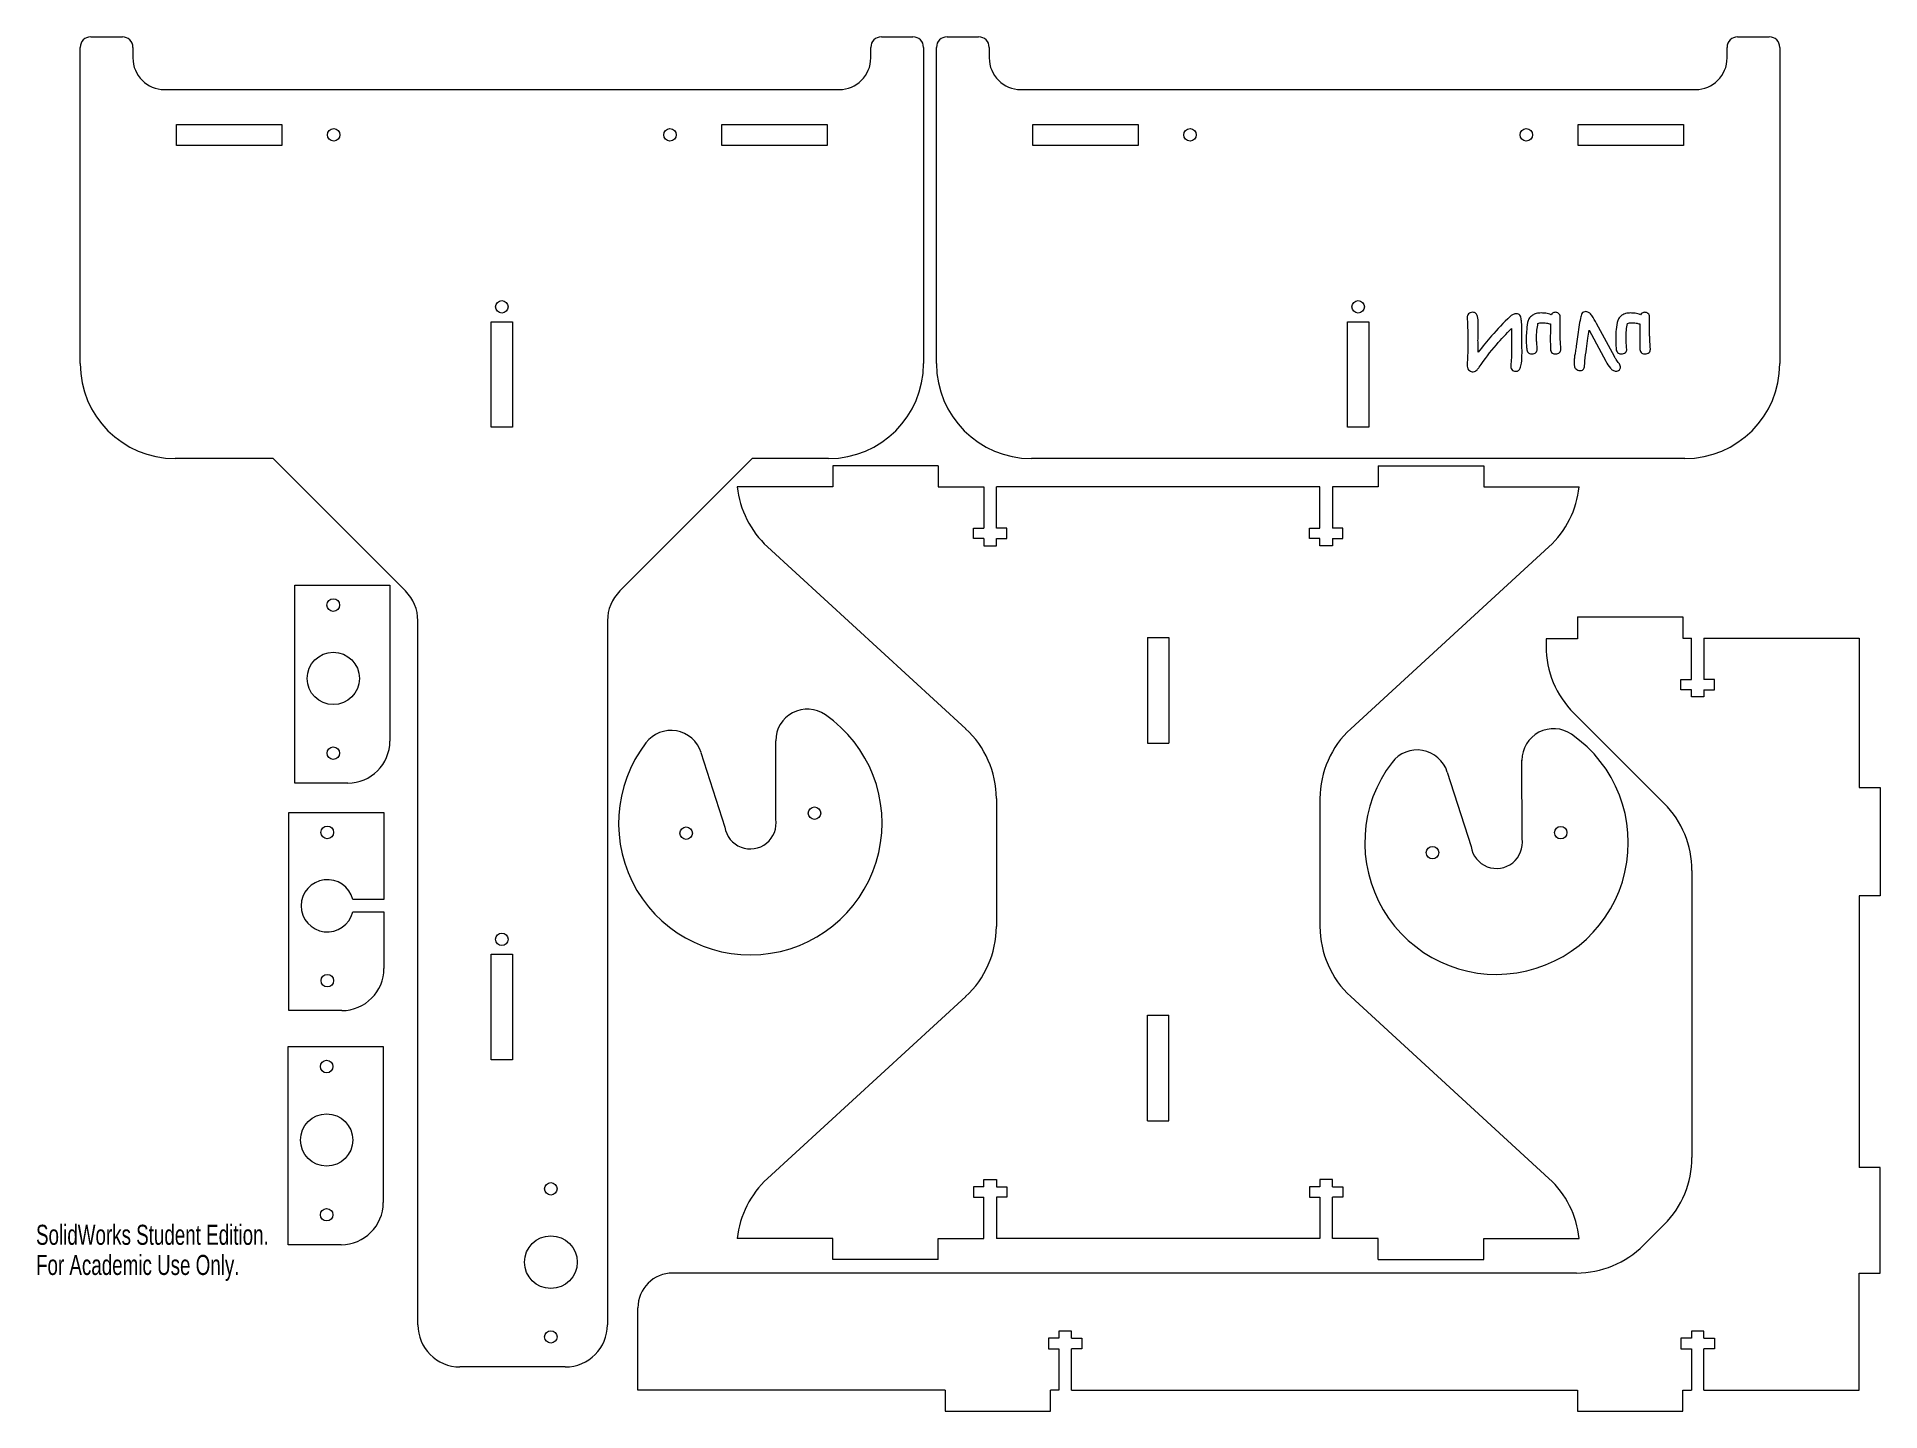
# Model space of a CAD drawing. Header units: inches. Extents: x 0 to 17.5, y -1.2 to 11.8.
import ezdxf

# ---------------------------------------------------------------- set-up
doc = ezdxf.new("R2010")
doc.units = ezdxf.units.IN
doc.header["$MEASUREMENT"] = 0
doc.styles.add('SLDTEXTSTYLE0', font='TXT', dxfattribs={"width": 0.7})

msp = doc.modelspace()

# ---------------------------------------------------------------- linework, layer by layer
at = {"color": 7, "linetype": 'Continuous', "lineweight": 15}
for p, q in [((0.519, 11.8), (0.819, 11.8)), ((8.019, 11.8), (8.319, 11.8)), ((8.642, 11.8), (8.942, 11.8)), ((16.142, 11.8), (16.442, 11.8)), ((0.419, 8.7), (0.419, 11.7)), ((0.919, 11.7), (0.919, 11.6)), ((7.919, 11.6), (7.919, 11.7)), ((8.419, 11.7), (8.419, 8.7)), ((8.542, 8.7), (8.542, 11.7)), ((9.042, 11.7), (9.042, 11.6)), ((16.042, 11.6), (16.042, 11.7)), ((16.542, 11.7), (16.542, 8.7)), ((1.219, 11.3), (7.619, 11.3)), ((9.342, 11.3), (15.742, 11.3)), ((1.333, 10.97), (2.333, 10.97)), ((1.333, 10.77), (1.333, 10.97)), ((2.333, 10.97), (2.333, 10.77)), ((6.505, 10.97), (7.505, 10.97)), ((6.505, 10.77), (6.505, 10.97)), ((7.505, 10.97), (7.505, 10.77)), ((9.456, 10.97), (10.456, 10.97)), ((9.456, 10.77), (9.456, 10.97)), ((10.456, 10.97), (10.456, 10.77)), ((14.628, 10.97), (15.628, 10.97)), ((14.628, 10.77), (14.628, 10.97)), ((15.628, 10.97), (15.628, 10.77)), ((2.333, 10.77), (1.333, 10.77)), ((7.505, 10.77), (6.505, 10.77)), ((10.456, 10.77), (9.456, 10.77)), ((15.628, 10.77), (14.628, 10.77)), ((4.319, 9.097), (4.519, 9.097)), ((4.319, 8.097), (4.319, 9.097)), ((4.519, 9.097), (4.519, 8.097)), ((12.442, 9.097), (12.642, 9.097)), ((12.442, 8.097), (12.442, 9.097)), ((12.642, 9.097), (12.642, 8.097)), ((14.458, 8.96), (14.458, 9.142)), ((15.307, 8.96), (15.307, 9.142)), ((14.733, 9.019), (14.848, 8.807)), ((14.973, 8.767), (14.803, 9.082)), ((14.848, 8.807), (14.891, 8.722)), ((4.519, 8.097), (4.319, 8.097)), ((12.642, 8.097), (12.442, 8.097)), ((2.249, 7.8), (1.319, 7.8)), ((3.505, 6.544), (2.249, 7.8)), ((6.794, 7.8), (5.538, 6.544)), ((7.519, 7.8), (6.794, 7.8)), ((8.558, 7.732), (7.558, 7.732)), ((7.558, 7.732), (7.558, 7.532)), ((8.558, 7.732), (8.558, 7.532)), ((15.642, 7.8), (9.442, 7.8)), ((12.733, 7.732), (13.733, 7.732)), ((12.733, 7.732), (12.733, 7.532)), ((13.733, 7.732), (13.733, 7.532)), ((7.558, 7.532), (6.652, 7.532)), ((8.558, 7.532), (8.992, 7.532)), ((8.992, 7.532), (8.992, 7.14)), ((12.18, 7.532), (9.11, 7.532)), ((9.11, 7.14), (9.11, 7.532)), ((12.18, 7.14), (12.18, 7.532)), ((12.733, 7.532), (12.298, 7.532)), ((12.298, 7.532), (12.298, 7.14)), ((13.733, 7.532), (14.639, 7.532)), ((8.892, 7.041), (8.892, 7.14)), ((8.892, 7.14), (8.992, 7.14)), ((8.992, 7.041), (8.892, 7.041)), ((8.992, 7.041), (8.992, 6.973)), ((9.21, 7.14), (9.11, 7.14)), ((9.11, 7.041), (9.21, 7.041)), ((9.11, 6.973), (9.11, 7.041)), ((9.21, 7.041), (9.21, 7.14)), ((12.08, 7.041), (12.08, 7.14)), ((12.08, 7.14), (12.18, 7.14)), ((12.18, 7.041), (12.08, 7.041)), ((12.18, 6.973), (12.18, 7.041)), ((12.398, 7.14), (12.298, 7.14)), ((12.298, 7.041), (12.398, 7.041)), ((12.298, 7.041), (12.298, 6.973)), ((12.398, 7.041), (12.398, 7.14)), ((6.938, 6.963), (8.819, 5.237)), ((8.992, 6.973), (9.11, 6.973)), ((12.298, 6.973), (12.18, 6.973)), ((14.352, 6.963), (12.472, 5.237)), ((2.455, 6.6), (3.357, 6.6)), ((2.455, 4.72), (2.455, 6.6)), ((3.357, 6.6), (3.357, 5.12)), ((14.623, 6.297), (14.623, 6.088)), ((14.623, 6.297), (15.623, 6.297)), ((15.623, 6.297), (15.623, 6.097)), ((3.622, -0.418), (3.622, 6.261)), ((5.421, 6.261), (5.421, -0.418)), ((10.545, 6.101), (10.545, 5.101)), ((10.545, 6.101), (10.745, 6.101)), ((10.745, 6.101), (10.745, 5.101)), ((14.623, 6.088), (14.325, 6.088)), ((14.325, 6.088), (14.325, 6.02)), ((15.623, 6.097), (15.704, 6.097)), ((15.704, 5.705), (15.704, 6.097)), ((15.822, 6.097), (15.822, 5.705)), ((15.822, 6.097), (17.296, 6.097)), ((17.296, 6.097), (17.296, 4.678)), ((15.604, 5.705), (15.704, 5.705)), ((15.604, 5.607), (15.604, 5.705)), ((15.704, 5.607), (15.604, 5.607)), ((15.704, 5.538), (15.704, 5.607)), ((15.922, 5.705), (15.822, 5.705)), ((15.822, 5.607), (15.822, 5.538)), ((15.822, 5.607), (15.922, 5.607)), ((15.922, 5.607), (15.922, 5.705)), ((15.822, 5.538), (15.704, 5.538)), ((14.589, 5.384), (15.445, 4.528)), ((7.018, 4.379), (7.017, 5.121)), ((10.545, 5.101), (10.745, 5.101)), ((6.308, 5.011), (6.534, 4.303)), ((14.097, 4.194), (14.096, 4.937)), ((13.388, 4.826), (13.613, 4.118)), ((2.957, 4.72), (2.455, 4.72)), ((9.11, 4.574), (9.11, 3.359)), ((12.18, 4.574), (12.18, 3.359)), ((17.296, 4.678), (17.494, 4.678)), ((17.494, 4.678), (17.494, 3.652)), ((2.398, 2.563), (2.398, 4.442)), ((2.398, 4.442), (3.301, 4.442)), ((3.301, 4.442), (3.301, 3.616)), ((15.709, 3.891), (15.709, 1.169)), ((3.301, 3.616), (3.005, 3.616)), ((3.005, 3.498), (3.301, 3.498)), ((3.301, 3.498), (3.301, 2.963)), ((17.494, 3.652), (17.296, 3.652)), ((17.296, 3.652), (17.296, 1.073)), ((4.319, 3.097), (4.519, 3.097)), ((4.319, 2.097), (4.319, 3.097)), ((4.519, 3.097), (4.519, 2.097)), ((6.938, 0.97), (8.819, 2.696)), ((14.352, 0.97), (12.472, 2.696)), ((2.901, 2.563), (2.398, 2.563)), ((10.545, 2.518), (10.745, 2.518)), ((10.545, 1.518), (10.545, 2.518)), ((10.745, 1.518), (10.745, 2.518)), ((2.392, 0.342), (2.392, 2.221)), ((2.392, 2.221), (3.294, 2.221)), ((3.294, 2.221), (3.294, 0.742)), ((4.519, 2.097), (4.319, 2.097)), ((10.545, 1.518), (10.745, 1.518)), ((17.494, 1.073), (17.296, 1.073)), ((17.494, 0.073), (17.494, 1.073)), ((8.992, 0.891), (8.892, 0.891)), ((8.892, 0.891), (8.892, 0.793)), ((8.992, 0.96), (9.11, 0.96)), ((8.992, 0.891), (8.992, 0.96)), ((9.11, 0.96), (9.11, 0.891)), ((9.11, 0.891), (9.21, 0.891)), ((9.21, 0.891), (9.21, 0.793)), ((12.08, 0.891), (12.08, 0.793)), ((12.18, 0.891), (12.08, 0.891)), ((12.298, 0.96), (12.18, 0.96)), ((12.18, 0.96), (12.18, 0.891)), ((12.298, 0.891), (12.298, 0.96)), ((12.298, 0.891), (12.398, 0.891)), ((12.398, 0.891), (12.398, 0.793)), ((8.892, 0.793), (8.992, 0.793)), ((8.992, 0.401), (8.992, 0.793)), ((9.11, 0.793), (9.11, 0.401)), ((9.21, 0.793), (9.11, 0.793)), ((12.08, 0.793), (12.18, 0.793)), ((12.18, 0.793), (12.18, 0.401)), ((12.298, 0.401), (12.298, 0.793)), ((12.398, 0.793), (12.298, 0.793)), ((15.249, 0.336), (15.445, 0.533)), ((7.558, 0.401), (6.652, 0.401)), ((7.558, 0.201), (7.558, 0.401)), ((8.558, 0.401), (8.992, 0.401)), ((8.558, 0.201), (8.558, 0.401)), ((12.18, 0.401), (9.11, 0.401)), ((12.733, 0.401), (12.298, 0.401)), ((12.733, 0.201), (12.733, 0.401)), ((13.733, 0.401), (14.639, 0.401)), ((13.733, 0.201), (13.733, 0.401)), ((2.894, 0.342), (2.392, 0.342)), ((8.558, 0.201), (7.558, 0.201)), ((12.733, 0.201), (13.733, 0.201)), ((14.612, 0.073), (6.04, 0.073)), ((17.296, 0.073), (17.494, 0.073)), ((17.296, -1.037), (17.296, 0.073)), ((5.709, -1.037), (5.709, -0.258)), ((9.822, -0.478), (9.704, -0.478)), ((9.704, -0.478), (9.704, -0.546)), ((9.822, -0.546), (9.822, -0.478)), ((15.704, -0.478), (15.704, -0.546)), ((15.822, -0.478), (15.704, -0.478)), ((15.822, -0.546), (15.822, -0.478)), ((9.604, -0.546), (9.604, -0.645)), ((9.704, -0.546), (9.604, -0.546)), ((9.604, -0.645), (9.704, -0.645)), ((9.704, -0.645), (9.704, -1.037)), ((9.822, -0.546), (9.922, -0.546)), ((9.822, -1.037), (9.822, -0.645)), ((9.922, -0.645), (9.822, -0.645)), ((9.922, -0.546), (9.922, -0.645)), ((15.704, -0.546), (15.604, -0.546)), ((15.604, -0.546), (15.604, -0.645)), ((15.604, -0.645), (15.704, -0.645)), ((15.704, -0.645), (15.704, -1.037)), ((15.822, -0.546), (15.922, -0.546)), ((15.822, -1.037), (15.822, -0.645)), ((15.922, -0.645), (15.822, -0.645)), ((15.922, -0.546), (15.922, -0.645)), ((5.021, -0.818), (4.022, -0.818)), ((8.623, -1.037), (5.709, -1.037)), ((8.623, -1.037), (8.623, -1.237)), ((9.704, -1.037), (9.623, -1.037)), ((9.623, -1.237), (9.623, -1.037)), ((9.822, -1.037), (14.623, -1.037)), ((14.623, -1.037), (14.623, -1.237)), ((15.623, -1.037), (15.704, -1.037)), ((15.623, -1.237), (15.623, -1.037)), ((15.822, -1.037), (17.296, -1.037)), ((8.623, -1.237), (9.623, -1.237)), ((14.623, -1.237), (15.623, -1.237))]:
    msp.add_line(p, q, dxfattribs=at)
for centre, radius in [((2.824, 10.87), 0.0591), ((6.014, 10.87), 0.0591), ((10.947, 10.87), 0.0591), ((14.137, 10.87), 0.0591), ((4.419, 9.239), 0.0591), ((12.542, 9.239), 0.0591), ((2.82, 6.41), 0.0598), ((2.82, 5.714), 0.248), ((2.82, 5.005), 0.0591), ((7.385, 4.436), 0.0591), ((2.763, 4.253), 0.0598), ((6.167, 4.246), 0.0591), ((14.464, 4.251), 0.0591), ((13.247, 4.061), 0.0591), ((4.419, 3.239), 0.0591), ((2.763, 2.847), 0.0591), ((2.757, 2.032), 0.0598), ((2.757, 1.335), 0.248), ((4.884, 0.872), 0.0591), ((2.757, 0.626), 0.0591), ((4.884, 0.176), 0.25), ((4.884, -0.533), 0.0591)]:
    msp.add_circle(centre, radius, dxfattribs=at)
for centre, radius, start, end in [((0.519, 11.7), 0.1, 90, 180), ((0.819, 11.7), 0.1, 0, 90), ((8.019, 11.7), 0.1, 90, 180), ((8.319, 11.7), 0.1, 0, 90), ((8.642, 11.7), 0.1, 90, 180), ((8.942, 11.7), 0.1, 0, 90), ((16.142, 11.7), 0.1, 90, 180), ((16.442, 11.7), 0.1, 0, 90), ((1.219, 11.6), 0.3, 180, 270), ((7.619, 11.6), 0.3, 270, 0), ((9.342, 11.6), 0.3, 180, 270), ((15.742, 11.6), 0.3, 270, 0), ((1.319, 8.7), 0.9, 180, 270), ((7.519, 8.7), 0.9, 270, 0), ((9.442, 8.7), 0.9, 180, 270), ((15.642, 8.7), 0.9, 270, 0), ((7.547, 7.626), 0.9, 185.9775, 227.4594), ((13.744, 7.626), 0.9, 312.5406, 354.0225), ((3.222, 6.261), 0.4, 0, 45), ((5.821, 6.261), 0.4, 135, 180), ((15.225, 6.02), 0.9, 180, 225), ((7.317, 5.122), 0.3, 55.2863, 180.0821), ((6.776, 4.341), 1.25, 142.4631, 55.2863), ((2.957, 5.12), 0.4, 270, 0), ((6.023, 4.92), 0.3, 17.6673, 142.4631), ((8.21, 4.574), 0.9, 0, 47.4594), ((13.08, 4.574), 0.9, 132.5406, 180), ((13.855, 4.156), 1.25, 142.4631, 55.2863), ((14.396, 4.937), 0.3, 55.2863, 180.0821), ((13.102, 4.735), 0.3, 17.6673, 142.4631), ((6.776, 4.341), 0.245, 188.8747, 8.8747), ((14.809, 3.891), 0.9, 0, 45), ((13.855, 4.156), 0.245, 188.8747, 8.8747), ((2.763, 3.557), 0.248, 13.7543, 346.2457), ((8.21, 3.359), 0.9, 312.5406, 0), ((13.08, 3.359), 0.9, 180, 227.4594), ((2.901, 2.963), 0.4, 270, 0), ((14.809, 1.169), 0.9, 315, 0), ((7.547, 0.307), 0.9, 132.5406, 174.0225), ((13.744, 0.307), 0.9, 5.9775, 47.4594), ((2.894, 0.742), 0.4, 270, 0), ((14.612, 0.973), 0.9, 270, 315), ((6.04, -0.258), 0.331, 90, 180), ((4.022, -0.418), 0.4, 180, 270), ((5.021, -0.418), 0.4, 270, 0)]:
    msp.add_arc(centre, radius, start, end, dxfattribs=at)
for points, knots in [([(13.59, 9.172), (13.585, 9.166), (13.577, 9.156), (13.577, 9.143), (13.576, 9.138)], [0, 0, 0, 0, 0.559318, 1, 1, 1, 1]), ([(13.576, 9.138), (13.577, 9.122), (13.578, 9.094), (13.58, 9.066), (13.58, 9.054)], [0, 0, 0, 0, 0.56, 1, 1, 1, 1]), ([(13.631, 9.187), (13.622, 9.187), (13.607, 9.185), (13.595, 9.176), (13.59, 9.172)], [0, 0, 0, 0, 0.559965, 1, 1, 1, 1]), ([(13.681, 9.085), (13.681, 9.106), (13.68, 9.138), (13.665, 9.173), (13.647, 9.186), (13.636, 9.187), (13.631, 9.187)], [0, 0, 0, 0, 0.501018, 0.750175, 0.874994, 1, 1, 1, 1]), ([(13.983, 9.147), (13.923, 9.087), (13.816, 8.98), (13.722, 8.861), (13.681, 8.809)], [0, 0, 0, 0, 0.5598692, 1, 1, 1, 1]), ([(14.038, 9.174), (14.026, 9.171), (14.006, 9.167), (13.99, 9.153), (13.983, 9.147)], [0, 0, 0, 0, 0.55744, 1, 1, 1, 1]), ([(14.088, 9.129), (14.087, 9.136), (14.084, 9.15), (14.071, 9.166), (14.054, 9.173), (14.043, 9.174), (14.038, 9.174)], [0, 0, 0, 0, 0.2803021, 0.559209, 0.7793352, 1, 1, 1, 1]), ([(14.094, 9.075), (14.093, 9.085), (14.092, 9.103), (14.089, 9.121), (14.088, 9.129)], [0, 0, 0, 0, 0.559873, 1, 1, 1, 1]), ([(14.195, 9.16), (14.182, 9.149), (14.159, 9.131), (14.153, 9.102), (14.149, 9.09)], [0, 0, 0, 0, 0.558917, 1, 1, 1, 1]), ([(14.279, 9.181), (14.263, 9.18), (14.233, 9.179), (14.207, 9.165), (14.195, 9.16)], [0, 0, 0, 0, 0.5602191, 1, 1, 1, 1]), ([(14.373, 9.164), (14.356, 9.17), (14.325, 9.179), (14.293, 9.18), (14.279, 9.181)], [0, 0, 0, 0, 0.559892, 1, 1, 1, 1]), ([(14.412, 9.187), (14.408, 9.187), (14.399, 9.186), (14.384, 9.18), (14.377, 9.17), (14.373, 9.164)], [0, 0, 0, 0, 0.280917, 0.561389, 1, 1, 1, 1]), ([(14.458, 9.142), (14.458, 9.149), (14.456, 9.163), (14.443, 9.177), (14.428, 9.186), (14.418, 9.187), (14.412, 9.187)], [0, 0, 0, 0, 0.27955, 0.55919, 0.779499, 1, 1, 1, 1]), ([(14.703, 9.194), (14.695, 9.193), (14.68, 9.192), (14.663, 9.176), (14.656, 9.154), (14.647, 9.111), (14.629, 9.015), (14.618, 8.926), (14.611, 8.867)], [0, 0, 0, 0, 0.062194, 0.124003, 0.186274, 0.248872, 0.499256, 1, 1, 1, 1]), ([(14.803, 9.082), (14.789, 9.107), (14.77, 9.142), (14.737, 9.186), (14.714, 9.191), (14.703, 9.194)], [0, 0, 0, 0, 0.562382, 0.782653, 1, 1, 1, 1]), ([(15.044, 9.16), (15.032, 9.149), (15.009, 9.131), (15.002, 9.102), (14.999, 9.09)], [0, 0, 0, 0, 0.558915, 1, 1, 1, 1]), ([(15.129, 9.181), (15.112, 9.18), (15.082, 9.179), (15.056, 9.165), (15.044, 9.16)], [0, 0, 0, 0, 0.560213, 1, 1, 1, 1]), ([(15.222, 9.164), (15.205, 9.17), (15.174, 9.179), (15.143, 9.18), (15.129, 9.181)], [0, 0, 0, 0, 0.559889, 1, 1, 1, 1]), ([(15.262, 9.187), (15.257, 9.187), (15.248, 9.186), (15.233, 9.18), (15.226, 9.17), (15.222, 9.164)], [0, 0, 0, 0, 0.280907, 0.561393, 1, 1, 1, 1]), ([(15.307, 9.142), (15.307, 9.149), (15.305, 9.163), (15.293, 9.177), (15.277, 9.186), (15.267, 9.187), (15.262, 9.187)], [0, 0, 0, 0, 0.279548, 0.5591913, 0.7794921, 1, 1, 1, 1]), ([(13.58, 9.054), (13.581, 9.031), (13.582, 8.99), (13.582, 8.949), (13.583, 8.931)], [0, 0, 0, 0, 0.559997, 1, 1, 1, 1]), ([(13.583, 8.931), (13.582, 8.906), (13.582, 8.862), (13.582, 8.818), (13.581, 8.799)], [0, 0, 0, 0, 0.560002, 1, 1, 1, 1]), ([(13.679, 8.919), (13.679, 8.938), (13.68, 8.969), (13.681, 9.012), (13.681, 9.048), (13.681, 9.073), (13.681, 9.085)], [0, 0, 0, 0, 0.339995, 0.559996, 0.78, 1, 1, 1, 1]), ([(13.681, 8.809), (13.681, 8.829), (13.68, 8.866), (13.68, 8.903), (13.679, 8.919)], [0, 0, 0, 0, 0.560004, 1, 1, 1, 1]), ([(13.69, 8.666), (13.742, 8.738), (13.836, 8.869), (13.948, 8.983), (13.997, 9.033)], [0, 0, 0, 0, 0.560036, 1, 1, 1, 1]), ([(13.998, 8.98), (13.998, 8.954), (13.998, 8.911), (13.997, 8.852), (13.997, 8.801), (13.996, 8.767), (13.996, 8.751)], [0, 0, 0, 0, 0.340004, 0.560004, 0.780005, 1, 1, 1, 1]), ([(13.997, 9.033), (13.998, 9.023), (13.998, 9.005), (13.998, 8.988), (13.998, 8.98)], [0, 0, 0, 0, 0.5599881, 1, 1, 1, 1]), ([(14.096, 8.856), (14.096, 8.881), (14.095, 8.922), (14.095, 8.979), (14.094, 9.027), (14.094, 9.059), (14.094, 9.075)], [0, 0, 0, 0, 0.340002, 0.560001, 0.780001, 1, 1, 1, 1]), ([(14.149, 9.09), (14.145, 9.061), (14.138, 9.01), (14.136, 8.958), (14.136, 8.935)], [0, 0, 0, 0, 0.560019, 1, 1, 1, 1]), ([(14.136, 8.935), (14.136, 8.915), (14.137, 8.881), (14.141, 8.847), (14.142, 8.832)], [0, 0, 0, 0, 0.559971, 1, 1, 1, 1]), ([(14.234, 8.934), (14.235, 8.962), (14.235, 9.011), (14.244, 9.059), (14.248, 9.08)], [0, 0, 0, 0, 0.5602423, 1, 1, 1, 1]), ([(14.241, 8.837), (14.24, 8.855), (14.237, 8.888), (14.235, 8.92), (14.234, 8.934)], [0, 0, 0, 0, 0.559999, 1, 1, 1, 1]), ([(14.248, 9.08), (14.254, 9.083), (14.264, 9.087), (14.276, 9.088), (14.281, 9.088)], [0, 0, 0, 0, 0.5601838, 1, 1, 1, 1]), ([(14.281, 9.088), (14.297, 9.088), (14.326, 9.086), (14.354, 9.08), (14.366, 9.077)], [0, 0, 0, 0, 0.559887, 1, 1, 1, 1]), ([(14.366, 9.016), (14.366, 9.005), (14.365, 8.986), (14.365, 8.966), (14.365, 8.957)], [0, 0, 0, 0, 0.5600097, 1, 1, 1, 1]), ([(14.365, 8.957), (14.365, 8.934), (14.365, 8.893), (14.366, 8.852), (14.366, 8.834)], [0, 0, 0, 0, 0.560002, 1, 1, 1, 1]), ([(14.366, 9.077), (14.366, 9.066), (14.366, 9.045), (14.366, 9.025), (14.366, 9.016)], [0, 0, 0, 0, 0.559992, 1, 1, 1, 1]), ([(14.465, 8.837), (14.463, 8.868), (14.461, 8.907), (14.459, 8.947), (14.459, 8.957), (14.458, 8.96), (14.458, 8.96), (14.458, 8.96), (14.458, 8.96)], [0, 0, 0, 0, 0.754396, 0.942881, 0.989568, 0.999393, 0.999887, 1, 1, 1, 1]), ([(14.709, 8.842), (14.712, 8.876), (14.719, 8.935), (14.729, 8.993), (14.733, 9.019)], [0, 0, 0, 0, 0.559999, 1, 1, 1, 1]), ([(14.999, 9.09), (14.994, 9.061), (14.987, 9.01), (14.986, 8.958), (14.985, 8.935)], [0, 0, 0, 0, 0.560019, 1, 1, 1, 1]), ([(14.985, 8.935), (14.985, 8.915), (14.986, 8.881), (14.99, 8.847), (14.991, 8.832)], [0, 0, 0, 0, 0.5599706, 1, 1, 1, 1]), ([(15.084, 8.934), (15.084, 8.962), (15.084, 9.011), (15.093, 9.059), (15.097, 9.08)], [0, 0, 0, 0, 0.560242, 1, 1, 1, 1]), ([(15.09, 8.837), (15.089, 8.855), (15.086, 8.888), (15.084, 8.92), (15.084, 8.934)], [0, 0, 0, 0, 0.559999, 1, 1, 1, 1]), ([(15.097, 9.08), (15.103, 9.083), (15.113, 9.087), (15.125, 9.088), (15.13, 9.088)], [0, 0, 0, 0, 0.5601838, 1, 1, 1, 1]), ([(15.13, 9.088), (15.146, 9.088), (15.175, 9.086), (15.203, 9.08), (15.215, 9.077)], [0, 0, 0, 0, 0.559891, 1, 1, 1, 1]), ([(15.215, 9.016), (15.215, 9.005), (15.214, 8.986), (15.214, 8.966), (15.214, 8.957)], [0, 0, 0, 0, 0.56001, 1, 1, 1, 1]), ([(15.214, 8.957), (15.214, 8.934), (15.214, 8.893), (15.215, 8.852), (15.215, 8.834)], [0, 0, 0, 0, 0.5600022, 1, 1, 1, 1]), ([(15.215, 9.077), (15.215, 9.066), (15.215, 9.045), (15.215, 9.025), (15.215, 9.016)], [0, 0, 0, 0, 0.559992, 1, 1, 1, 1]), ([(15.314, 8.837), (15.312, 8.868), (15.311, 8.907), (15.308, 8.947), (15.308, 8.957), (15.308, 8.96), (15.307, 8.96), (15.307, 8.96), (15.307, 8.96)], [0, 0, 0, 0, 0.7543964, 0.9428817, 0.9895688, 0.9993938, 0.999889, 1, 1, 1, 1]), ([(13.581, 8.799), (13.58, 8.776), (13.578, 8.734), (13.577, 8.693), (13.576, 8.675)], [0, 0, 0, 0, 0.559996, 1, 1, 1, 1]), ([(13.996, 8.751), (13.995, 8.744), (13.994, 8.731), (13.993, 8.719), (13.993, 8.713)], [0, 0, 0, 0, 0.559986, 1, 1, 1, 1]), ([(14.041, 8.628), (14.045, 8.628), (14.053, 8.629), (14.067, 8.638), (14.083, 8.663), (14.095, 8.72), (14.096, 8.769), (14.097, 8.802)], [0, 0, 0, 0, 0.06244, 0.124823, 0.249404, 0.499318, 1, 1, 1, 1]), ([(14.097, 8.802), (14.097, 8.812), (14.097, 8.83), (14.096, 8.848), (14.096, 8.856)], [0, 0, 0, 0, 0.559995, 1, 1, 1, 1]), ([(14.142, 8.832), (14.144, 8.825), (14.147, 8.813), (14.164, 8.795), (14.18, 8.793), (14.191, 8.792)], [0, 0, 0, 0, 0.281532, 0.561348, 1, 1, 1, 1]), ([(14.191, 8.792), (14.198, 8.793), (14.212, 8.794), (14.229, 8.805), (14.239, 8.82), (14.24, 8.831), (14.241, 8.837)], [0, 0, 0, 0, 0.280189, 0.559926, 0.779867, 1, 1, 1, 1]), ([(14.366, 8.834), (14.367, 8.827), (14.37, 8.814), (14.383, 8.799), (14.399, 8.793), (14.409, 8.792), (14.415, 8.792)], [0, 0, 0, 0, 0.280318, 0.55891, 0.779254, 1, 1, 1, 1]), ([(14.415, 8.792), (14.422, 8.793), (14.436, 8.794), (14.453, 8.805), (14.464, 8.82), (14.465, 8.832), (14.465, 8.837)], [0, 0, 0, 0, 0.2802075, 0.5601002, 0.7799564, 1, 1, 1, 1]), ([(14.596, 8.773), (14.595, 8.76), (14.591, 8.736), (14.59, 8.713), (14.59, 8.703)], [0, 0, 0, 0, 0.5600224, 1, 1, 1, 1]), ([(14.611, 8.867), (14.608, 8.849), (14.604, 8.818), (14.599, 8.786), (14.596, 8.773)], [0, 0, 0, 0, 0.559995, 1, 1, 1, 1]), ([(14.648, 8.634), (14.653, 8.635), (14.662, 8.635), (14.676, 8.642), (14.685, 8.654), (14.692, 8.683), (14.692, 8.746), (14.702, 8.804), (14.709, 8.842)], [0, 0, 0, 0, 0.062406, 0.124596, 0.186818, 0.24924, 0.49944, 1, 1, 1, 1]), ([(15.016, 8.703), (15.007, 8.714), (14.991, 8.735), (14.978, 8.757), (14.973, 8.767)], [0, 0, 0, 0, 0.559955, 1, 1, 1, 1]), ([(14.991, 8.832), (14.993, 8.825), (14.996, 8.813), (15.013, 8.795), (15.03, 8.793), (15.04, 8.792)], [0, 0, 0, 0, 0.281534, 0.56135, 1, 1, 1, 1]), ([(15.04, 8.792), (15.047, 8.793), (15.061, 8.794), (15.078, 8.805), (15.089, 8.82), (15.09, 8.831), (15.09, 8.837)], [0, 0, 0, 0, 0.280189, 0.559927, 0.779868, 1, 1, 1, 1]), ([(15.215, 8.834), (15.217, 8.827), (15.219, 8.814), (15.232, 8.799), (15.248, 8.793), (15.259, 8.792), (15.264, 8.792)], [0, 0, 0, 0, 0.2803198, 0.5589107, 0.7792465, 1, 1, 1, 1]), ([(15.264, 8.792), (15.271, 8.793), (15.285, 8.794), (15.302, 8.805), (15.313, 8.82), (15.314, 8.832), (15.314, 8.837)], [0, 0, 0, 0, 0.280209, 0.560103, 0.779955, 1, 1, 1, 1]), ([(13.576, 8.675), (13.577, 8.666), (13.58, 8.65), (13.597, 8.634), (13.615, 8.623), (13.628, 8.622), (13.634, 8.621)], [0, 0, 0, 0, 0.278853, 0.559059, 0.779591, 1, 1, 1, 1]), ([(13.634, 8.621), (13.641, 8.623), (13.655, 8.626), (13.673, 8.643), (13.684, 8.657), (13.69, 8.666)], [0, 0, 0, 0, 0.278105, 0.558687, 1, 1, 1, 1]), ([(13.993, 8.713), (13.992, 8.706), (13.991, 8.694), (13.991, 8.681), (13.991, 8.675)], [0, 0, 0, 0, 0.56001, 1, 1, 1, 1]), ([(13.991, 8.675), (13.991, 8.668), (13.992, 8.653), (14.005, 8.635), (14.024, 8.628), (14.035, 8.628), (14.041, 8.628)], [0, 0, 0, 0, 0.280621, 0.558681, 0.77903, 1, 1, 1, 1]), ([(14.59, 8.703), (14.59, 8.693), (14.591, 8.674), (14.604, 8.65), (14.626, 8.637), (14.64, 8.635), (14.648, 8.634)], [0, 0, 0, 0, 0.281177, 0.558853, 0.779581, 1, 1, 1, 1]), ([(14.891, 8.722), (14.904, 8.7), (14.924, 8.669), (14.957, 8.634), (14.977, 8.63), (14.988, 8.628)], [0, 0, 0, 0, 0.561603, 0.781875, 1, 1, 1, 1]), ([(14.988, 8.628), (14.994, 8.628), (15.006, 8.63), (15.02, 8.641), (15.029, 8.654), (15.03, 8.664), (15.03, 8.669)], [0, 0, 0, 0, 0.279846, 0.559772, 0.779919, 1, 1, 1, 1]), ([(15.03, 8.669), (15.029, 8.676), (15.028, 8.689), (15.019, 8.699), (15.016, 8.703)], [0, 0, 0, 0, 0.558961, 1, 1, 1, 1])]:
    msp.add_open_spline(points, degree=3, knots=knots, dxfattribs=at)

# ---------------------------------------------------------------- texts
at = {"color": 7, "linetype": 'Continuous', "char_height": 0.1903, "attachment_point": 1, "style": 'SLDTEXTSTYLE0'}
for s, insert in [('SolidWorks Student Edition.', (0, 0.531)), ('For Academic Use Only.', (0, 0.245))]:
    msp.add_mtext(s, dxfattribs=dict(at, insert=insert))

doc.saveas('drawing.dxf')
